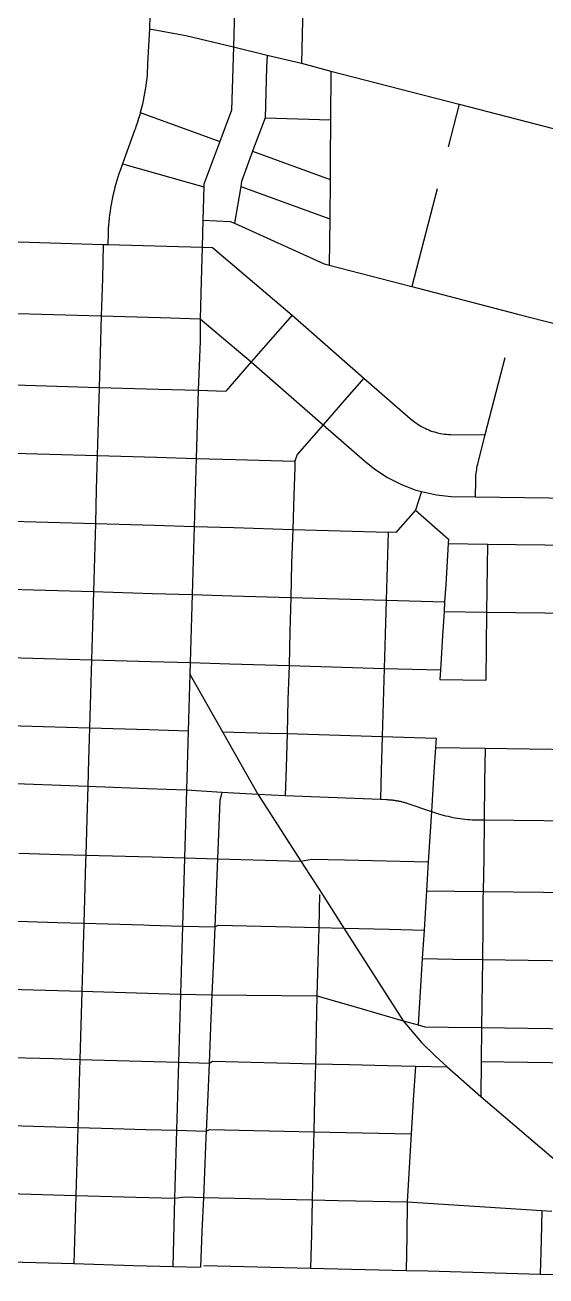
# Model space of a CAD drawing. Header units: inches. Extents: x 486459 to 494398, y 5455945 to 5462335.
# Drawn here: x 492416 to 493185, y 5455971 to 5457817 of the extents above; entities that cross this region are included whole.
import ezdxf

# ---------------------------------------------------------------- set-up
doc = ezdxf.new("R2010")
doc.units = ezdxf.units.IN
doc.header["$MEASUREMENT"] = 0
for name, color, linetype in [('Arterial', 10, 'Continuous'), ('Collector', 10, 'Continuous'), ('Residential', 10, 'Continuous'), ('Secondary', 10, 'Continuous')]:
    doc.layers.add(name, color=color, linetype=linetype)

msp = doc.modelspace()

# ---------------------------------------------------------------- linework, layer by layer
at = {"layer": 'Arterial', "color": 1, "lineweight": -3, "ltscale": 2}
for p, q in [((492731, 5458023.3, 4.1), (492723.7, 5457784.6, 4.7)), ((492723.7, 5457784.6, 4.7), (492773.3, 5457772.7, 4.5)), ((492773.3, 5457772.7, 4.5), (492824.3, 5457760.6, 4.5)), ((492824.3, 5457760.6, 4.5), (492867.6, 5457749.1, 4.2)), ((492867.6, 5457749.1, 4.2), (493056.6, 5457700.2, 4)), ((493056.6, 5457700.2, 4), (493210.9, 5457660.2, 4)), ((492680, 5457578.4, 4.6), (492678.8, 5457528.9, 4.8)), ((492678.6, 5457528.9, 2.8), (492677.6, 5457489, 5)), ((492677.6, 5457489, 5), (492676.1, 5457438.8, 5.1)), ((492676.1, 5457438.8, 5.1), (492674.5, 5457383.5, 6.9)), ((492387.9, 5457391.8, 6.1), (492528.7, 5457387.7, 6.1)), ((492528.7, 5457387.7, 6.1), (492616.2, 5457385.1, 6.4)), ((492616.2, 5457385.1, 6.4), (492674.5, 5457383.5, 6.9)), ((492674.5, 5457383.5, 6.9), (492750, 5457319.9, 9)), ((492750, 5457319.9, 9), (492855.9, 5457227.1, 13.4)), ((492671.5, 5457277.9, 12.1), (492668.6, 5457177.4, 18.1)), ((492668.6, 5457177.4, 18.1), (492665.7, 5457076.9, 24.2)), ((493080.4, 5457120.7), (493240.4, 5457118.7, 9.7)), ((492665.7, 5457076.9, 24.2), (492662.8, 5456976.4, 30)), ((492662.8, 5456976.4, 30), (492659.9, 5456875.9, 34.8)), ((492659.9, 5456875.9, 34.8), (492659.4, 5456858.8, 34.9)), ((492659.4, 5456858.8, 34.9), (492657.1, 5456775.4, 36.8)), ((492659.4, 5456858.8, 34.9), (492707.5, 5456773.9, 35.4)), ((492657.1, 5456775.4, 36.8), (492654.5, 5456688.2, 38.6)), ((492707.5, 5456773.9, 35.4), (492759.7, 5456682, 38.1)), ((492368.1, 5456698.8, 34.4), (492508.9, 5456693.6, 39.3)), ((492508.9, 5456693.6, 39.3), (492596.2, 5456690.3, 39.1)), ((492596.2, 5456690.3, 39.1), (492654.5, 5456688.2, 38.6)), ((492654.5, 5456688.2, 38.6), (492651.6, 5456587.8, 42.1)), ((492654.5, 5456688.2, 38.6), (492706.6, 5456685, 37.9)), ((492706.6, 5456685, 37.9), (492759.7, 5456682, 38.1)), ((492759.7, 5456682, 38.1), (492823.2, 5456582.9, 42.1)), ((492759.7, 5456682, 38.1), (492800.1, 5456679.6, 37.6)), ((492800.1, 5456679.6, 37.6), (492940.6, 5456674.2, 36.7)), ((493093.7, 5456644, 38.9), (493234.4, 5456642.1, 38.4)), ((492651.6, 5456587.8, 42.1), (492648.7, 5456487.2, 45.9)), ((492823.2, 5456582.9, 42.1), (492854.9, 5456533.5, 45.2)), ((492854.9, 5456533.5, 45.2), (492886.5, 5456484, 47.3)), ((492648.7, 5456487.2, 45.9), (492645.7, 5456386.7, 46.4)), ((492886.5, 5456484, 47.3), (492974.3, 5456347.3, 51.8)), ((492645.7, 5456386.7, 46.4), (492642.8, 5456286.2, 47.1)), ((492642.8, 5456286.2, 47.1), (492639.8, 5456185.8, 47.5)), ((493039.1, 5456279.5, 52.5), (493088.7, 5456235.4, 53.1)), ((493088.7, 5456235.4, 53.1), (493227.7, 5456116.7, 51.5)), ((492639.8, 5456185.8, 47.5), (492636.9, 5456085.3, 49.8)), ((492636.9, 5456085.3, 49.8), (492634.1, 5455984.6, 54.6))]:
    msp.add_line(p, q, dxfattribs=at)
for points in [[(492723.7, 5457784.6, 4.7), (492720.7, 5457691.2, 3.9), (492703.6, 5457645.2, 0)], [(492703.6, 5457645.2, 4.1), (492680.1, 5457582.2, 0), (492680, 5457578.4, 4.6)], [(492674.5, 5457383.5, 6.9), (492674.5, 5457350.2, 8.3), (492671.5, 5457277.9, 12.1)], [(492855.9, 5457227.1, 13.4), (492917, 5457173.7, 15.6), (492932.2, 5457161.4, 15.8)], [(492932.2, 5457161.4, 15.8), (492932.2, 5457161.3, 15.8), (492950.9, 5457149.2, 15.8), (492970.7, 5457139.1, 15.5), (492991.5, 5457131.1, 15.1), (493001.3, 5457128.5, 0)], [(493001.3, 5457128.5, 0), (493023.5, 5457123.7, 14.5), (493045.1, 5457121.1, 14.3), (493080.4, 5457120.7, 0)], [(492940.6, 5456674.2, 36.7), (492949.6, 5456673.8, 36.7), (492950.8, 5456673.8, 36.7), (492951.6, 5456673.7, 36.7), (492953.1, 5456673.6, 36.7), (492954.3, 5456673.5, 36.7), (492955.5, 5456673.4, 36.7), (492956.7, 5456673.3, 36.7), (492957.8, 5456673.2, 36.7), (492959, 5456673.1, 36.7), (492960.1, 5456672.9, 36.7), (492961.3, 5456672.8, 36.7), (492962.4, 5456672.6, 36.7), (492963.6, 5456672.4, 37), (492964.9, 5456672.2, 37.1), (492966, 5456672, 37.1), (492967.1, 5456671.8, 37.1), (492968.3, 5456671.6, 37.1), (492969.5, 5456671.3, 37.1), (492970.6, 5456671, 37.1), (492971.7, 5456670.8, 37.1), (492972.9, 5456670.5, 37.1), (492974, 5456670.2, 37.1), (492975.1, 5456669.9, 37.7), (492976.3, 5456669.6, 37.7), (492977.4, 5456669.2, 37.7), (492978.6, 5456668.9, 37.7), (492979.6, 5456668.6, 37.7), (493016, 5456656.4, 38.5)], [(493016, 5456656.4, 38.5), (493019.4, 5456655.2, 38.5), (493022.8, 5456654, 38.5), (493026.3, 5456652.9, 38.5), (493029.7, 5456651.9, 38.5), (493033.2, 5456650.9, 38.5), (493036.8, 5456650, 38.9), (493040.3, 5456649.1, 38.9), (493043.8, 5456648.3, 38.9), (493047.4, 5456647.6, 38.9), (493050.9, 5456646.9, 38.9), (493054.5, 5456646.3, 38.9), (493058.1, 5456645.8, 38.9), (493061.7, 5456645.3, 39.3), (493065.3, 5456644.9, 39.3), (493068.9, 5456644.5, 39.3), (493072.5, 5456644.2, 39.2), (493076.2, 5456644, 39.2), (493078, 5456643.9, 39.2), (493093.7, 5456644, 38.9)], [(492974.3, 5456347.3, 51.8), (493001.3, 5456315.5, 52.3), (493021.2, 5456295.5, 52.1), (493039.1, 5456279.5, 52.5)]]:
    msp.add_polyline3d(points, dxfattribs=at)
at = {"layer": 'Collector', "color": 14, "lineweight": -3, "true_color": 0xaa0000}
for p, q in [((492373.4, 5456884.2, 21.9), (492514.2, 5456880.2, 28.2)), ((492514.2, 5456880.2, 28.2), (492601.6, 5456877.6, 31.7)), ((492601.6, 5456877.6, 31.7), (492659.9, 5456875.9, 34.8))]:
    msp.add_line(p, q, dxfattribs=at)
at = {"layer": 'Residential', "color": 7, "lineweight": -3}
for p, q in [((492867.6, 5457749.1, 4.2), (492866.9, 5457677.3, 3.8)), ((492586.3, 5457687.7, 3.7), (492703.6, 5457645.2, 4.1)), ((493056.6, 5457700.2, 4), (493040.3, 5457637.2, 3.5)), ((492770.5, 5457680.2, 4), (492751.9, 5457630.7, 4.2)), ((492770.5, 5457680.2, 4), (492866.9, 5457677.3, 3.8)), ((492866.9, 5457677.3, 3.8), (492866.5, 5457618.5, 3.3)), ((492751.9, 5457630.7, 4.2), (492866.2, 5457589.2, 3.3)), ((492560.1, 5457612.2, 3.9), (492680, 5457578.4, 4.6)), ((492866.5, 5457618.5, 3.3), (492866.2, 5457589.2, 3.3)), ((492734.5, 5457578.6, 3.9), (492725.3, 5457524.4, 4.3)), ((492734.5, 5457578.6, 3.9), (492865.8, 5457531.1, 3.5)), ((492866.2, 5457589.2, 3.3), (492865.8, 5457531.1, 3.5)), ((493024.2, 5457575.4, 3.7), (492986.8, 5457430.9, 3.8)), ((492865.8, 5457531.1, 3.5), (492865.2, 5457462.4, 3.9)), ((492390.9, 5457497.4, 3.9), (492531.7, 5457493.3, 3.8)), ((492538.4, 5457493.1, 3.8), (492677.6, 5457489, 5)), ((492865.2, 5457462.4, 3.9), (492986.8, 5457430.9, 3.8)), ((492986.8, 5457430.9, 3.8), (493141.2, 5457390.9, 3.9)), ((492528.7, 5457387.7, 6.1), (492527.1, 5457332.5, 7.2)), ((492810.4, 5457388.7, 5.1), (492781.8, 5457356.2, 6.1)), ((492810.4, 5457388.7, 5.1), (492916.2, 5457295.9, 7.2)), ((493141.2, 5457390.9, 3.9), (493536.9, 5457288.4, 3.1)), ((492781.8, 5457356.2, 6.1), (492750, 5457319.9, 9)), ((492527.1, 5457332.5, 7.2), (492525.7, 5457282.2, 9)), ((492750, 5457319.9, 9), (492712.4, 5457276.7, 11.9)), ((493124.3, 5457325.7, 4.1), (493094.8, 5457212, 4.9)), ((492916.2, 5457295.9, 7.2), (492887.8, 5457263.5, 10.6)), ((492384.9, 5457286.3, 7.5), (492525.7, 5457282.2, 9)), ((492525.7, 5457282.2, 9), (492524.3, 5457231.9, 11.3)), ((492525.7, 5457282.2, 9), (492613.2, 5457279.6, 10.9)), ((492613.2, 5457279.6, 10.9), (492671.5, 5457277.9, 12.1)), ((492671.5, 5457277.9, 12.1), (492712.4, 5457276.7, 11.9)), ((492887.8, 5457263.5, 10.6), (492855.9, 5457227.1, 13.4)), ((492524.3, 5457231.9, 11.3), (492522.8, 5457181.7, 13.3)), ((492855.9, 5457227.1, 13.4), (492817.5, 5457183.2, 15.9)), ((492382.1, 5457185.8, 9.4), (492522.8, 5457181.7, 13.3)), ((492522.8, 5457181.7, 13.3), (492521.4, 5457131.4, 15.7)), ((492522.8, 5457181.7, 13.3), (492610.3, 5457179.1, 15.6)), ((492610.3, 5457179.1, 15.6), (492668.6, 5457177.4, 18.1)), ((492668.6, 5457177.4, 18.1), (492727, 5457175.7, 17.6)), ((492727, 5457175.7, 17.6), (492814.4, 5457173.1, 16.8)), ((492817.5, 5457183.2, 15.9), (492814.4, 5457173.1, 16.8)), ((492521.4, 5457131.4, 15.7), (492520, 5457081.2, 17.3)), ((492813, 5457122.9, 19.2), (492811.5, 5457072.6, 21.3)), ((493001.3, 5457128.5), (492992.2, 5457101.1, 17.2)), ((492379.2, 5457085.3, 11.1), (492520, 5457081.2, 17.3)), ((492520, 5457081.2, 17.3), (492518.5, 5457030.9, 20)), ((492520, 5457081.2, 17.3), (492607.4, 5457078.6, 22.1)), ((492607.4, 5457078.6, 22.1), (492665.7, 5457076.9, 24.2)), ((492665.7, 5457076.9, 24.2), (492724.1, 5457075.2, 23.3)), ((492724.1, 5457075.2, 23.3), (492811.5, 5457072.6, 21.3)), ((492811.5, 5457072.6, 21.3), (492809.4, 5457022.7, 23.7)), ((492811.5, 5457072.6, 21.3), (492952.1, 5457068.4, 21.2)), ((492952.1, 5457068.4, 21.2), (492950.6, 5457018.2, 25.3)), ((493040.7, 5457051.8, 20.4), (493036.9, 5456991.3, 25.8)), ((493040.7, 5457051.8, 20.4), (493098.4, 5457051, 19.8)), ((493098.4, 5457051, 19.8), (493097.2, 5456950.5, 29)), ((493098.4, 5457051, 19.8), (493239.1, 5457049.2, 17.9)), ((492518.5, 5457030.9, 20), (492517.1, 5456980.7, 22.8)), ((492809.4, 5457022.7, 23.7), (492808.6, 5456972.1, 26.8)), ((492950.6, 5457018.2, 25.3), (492949.2, 5456968, 27.7)), ((492376.3, 5456984.8, 16), (492517.1, 5456980.7, 22.8)), ((493036.9, 5456991.3, 25.8), (493035.3, 5456965.5, 27.9)), ((492517.1, 5456980.7, 22.8), (492515.6, 5456930.4, 25.5)), ((492517.1, 5456980.7, 22.8), (492604.5, 5456978.1, 27.7)), ((492604.5, 5456978.1, 27.7), (492662.8, 5456976.4, 30)), ((492662.8, 5456976.4, 30), (492721.2, 5456974.6, 29.5)), ((492721.2, 5456974.6, 29.5), (492808.6, 5456972.1, 26.8)), ((492808.6, 5456972.1, 26.8), (492807.1, 5456921.9, 28.6)), ((492808.6, 5456972.1, 26.8), (492949.2, 5456968, 27.7)), ((492949.2, 5456968, 27.7), (492947.7, 5456917.7, 30.1)), ((492949.2, 5456968, 27.7), (493035.3, 5456965.5, 27.9)), ((493035.3, 5456965.5, 27.9), (493034.5, 5456951.3, 28.3)), ((493034.5, 5456951.3, 28.3), (493032.1, 5456915.3, 30.3)), ((493034.5, 5456951.3, 28.3), (493097.2, 5456950.5, 29)), ((493097.2, 5456950.5, 29), (493096.7, 5456900.3, 31.2)), ((493097.2, 5456950.5, 29), (493237.9, 5456948.7, 29.4)), ((492515.6, 5456930.4, 25.5), (492514.2, 5456880.2, 28.2)), ((492807.1, 5456921.9, 28.6), (492805.7, 5456871.6, 29.8)), ((492947.7, 5456917.7, 30.1), (492946.3, 5456867.5, 32.1)), ((493032.1, 5456915.3, 30.3), (493029, 5456865.1, 33.5)), ((493096.7, 5456900.3, 31.2), (493096, 5456850, 34.9)), ((492514.2, 5456880.2, 28.2), (492512.7, 5456829.9, 30.8)), ((492659.9, 5456875.9, 34.8), (492718.3, 5456874.1, 32.6)), ((492718.3, 5456874.1, 32.6), (492805.7, 5456871.6, 29.8)), ((492805.7, 5456871.6, 29.8), (492804.2, 5456821.4, 32.2)), ((492805.7, 5456871.6, 29.8), (492946.3, 5456867.5, 32.1)), ((492946.3, 5456867.5, 32.1), (492944.8, 5456817.2, 33.6)), ((492946.3, 5456867.5, 32.1), (493029, 5456865.1, 33.5)), ((492512.7, 5456829.9, 30.8), (492511.3, 5456779.6, 35)), ((492804.2, 5456821.4, 32.2), (492802.8, 5456771.1, 33.7)), ((492944.8, 5456817.2, 33.6), (492943.4, 5456767, 35.1)), ((492370.6, 5456783.7, 27.9), (492511.3, 5456779.6, 35)), ((492511.3, 5456779.6, 35), (492510, 5456732.4, 37.1)), ((492511.3, 5456779.6, 35), (492598.7, 5456777.1, 36.4)), ((492598.7, 5456777.1, 36.4), (492657.1, 5456775.4, 36.8)), ((492707.5, 5456773.9, 35.4), (492775.8, 5456771.9, 33.6)), ((492775.8, 5456771.9, 33.6), (492802.8, 5456771.1, 33.7)), ((492802.8, 5456771.1, 33.7), (492801.3, 5456720.9, 35.6)), ((492802.8, 5456771.1, 33.7), (492943.4, 5456767, 35.1)), ((492943.4, 5456767, 35.1), (492941.8, 5456716.7, 36)), ((493021.8, 5456750.5, 36.2), (493019.6, 5456714.3, 37.3)), ((493021.8, 5456750.5, 36.2), (493094.9, 5456749.5, 37.3)), ((493094.9, 5456749.5, 37.3), (493094.3, 5456699.3, 38)), ((493094.9, 5456749.5, 37.3), (493235.6, 5456747.7, 36.7)), ((492510, 5456732.4, 37.1), (492508.9, 5456693.6, 39.3)), ((492801.3, 5456720.9, 35.6), (492800.1, 5456679.6, 37.6)), ((492941.8, 5456716.7, 36), (492940.6, 5456674.2, 36.7)), ((493019.6, 5456714.3, 37.3), (493016, 5456656.4, 38.5)), ((492508.9, 5456693.6, 39.3), (492507.4, 5456645.2, 40.9)), ((493094.3, 5456699.3, 38), (493093.7, 5456644, 38.9)), ((493016, 5456656.4, 38.5), (493011.7, 5456588.9, 40.3)), ((492507.4, 5456645.2, 40.9), (492505.8, 5456591.9, 43.1)), ((493093.7, 5456644, 38.9), (493093, 5456587.8, 40.5)), ((492406.9, 5456594.8, 42.9), (492467.9, 5456593, 43)), ((492467.9, 5456593, 43), (492505.8, 5456591.9, 43.1)), ((492505.8, 5456591.9, 43.1), (492603.6, 5456589.1, 42.9)), ((492603.6, 5456589.1, 42.9), (492651.6, 5456587.8, 42.1)), ((492651.6, 5456587.8, 42.1), (492700.4, 5456586.4, 41.8)), ((492700.4, 5456586.4, 41.8), (492698.2, 5456537.5, 44.5)), ((492700.4, 5456586.4, 41.8), (492823.2, 5456582.9, 42.1)), ((492887.8, 5456584.7, 41.3), (493011.2, 5456581.7, 41.1)), ((493011.2, 5456581.7, 41.1), (493008.6, 5456539.3, 43.2)), ((493011.7, 5456588.9, 40.3), (493011.2, 5456581.7, 41.1)), ((493093, 5456587.8, 40.5), (493092.4, 5456538.2, 41.9)), ((493008.6, 5456539.3, 43.2), (493008.1, 5456531.5, 43.4)), ((493008.6, 5456539.3, 43.2), (493092.4, 5456538.2, 41.9)), ((492698.2, 5456537.5, 44.5), (492696.1, 5456485.8, 45.9)), ((492850.8, 5456533.6, 44.9), (492849.5, 5456485.1, 48)), ((493008.1, 5456531.5, 43.4), (493005.4, 5456489.2, 45.4)), ((493092.4, 5456538.2, 41.9), (493233.1, 5456536.5, 39.6)), ((492362.2, 5456495.6, 49.3), (492464.2, 5456492.6, 48.8)), ((492464.2, 5456492.6, 48.8), (492502.9, 5456491.4, 48.3)), ((492502.9, 5456491.4, 48.3), (492501.4, 5456441.2, 50.5)), ((492502.9, 5456491.4, 48.3), (492591.4, 5456488.8, 45.6)), ((492591.4, 5456488.8, 45.6), (492600.1, 5456488.6, 45.6)), ((492600.1, 5456488.6, 45.6), (492648.7, 5456487.2, 45.9)), ((492648.7, 5456487.2, 45.9), (492696.1, 5456485.8, 45.9)), ((492696.1, 5456485.8, 45.9), (492694.2, 5456438.4, 47.8)), ((492849.5, 5456485.1, 48), (492848.2, 5456434.8, 50)), ((492849.5, 5456485.1, 48), (492886.5, 5456484, 47.3)), ((492886.5, 5456484, 47.3), (492953.3, 5456482.5, 46.8)), ((493005.4, 5456489.2, 45.4), (493004.9, 5456481.3, 46)), ((493091.7, 5456488, 44.5), (493091.1, 5456437.9, 47.3)), ((492953.3, 5456482.5, 46.8), (493004.9, 5456481.3, 46)), ((493004.9, 5456481.3, 46), (493002.3, 5456439.1, 48.2)), ((492501.4, 5456441.2, 50.5), (492499.9, 5456390.9, 52.1)), ((492694.2, 5456438.4, 47.8), (492692, 5456385.7, 47.7)), ((492848.2, 5456434.8, 50), (492847, 5456384, 52.2)), ((493002.3, 5456439.1, 48.2), (492996.1, 5456341.3, 51.6)), ((493002.3, 5456439.1, 48.2), (493047.3, 5456438.5, 47.6)), ((493047.3, 5456438.5, 47.6), (493091.1, 5456437.9, 47.3)), ((493091.1, 5456437.9, 47.3), (493089.9, 5456337.5, 50.9)), ((493091.1, 5456437.9, 47.3), (493232, 5456435.9, 42.5)), ((492499.9, 5456390.9, 52.1), (492497, 5456290.4, 52.2)), ((492847, 5456384, 52.2), (492845.9, 5456334.3, 51.9)), ((492690, 5456337.9, 48), (492687.8, 5456284.8, 47.4)), ((493089.9, 5456337.5, 50.9), (493089.3, 5456287.2, 51.9)), ((492845.9, 5456334.3, 51.9), (492844.7, 5456284, 51.5)), ((492356.2, 5456294.4, 54.4), (492458.6, 5456291.5, 53.6)), ((492458.6, 5456291.5, 53.6), (492497, 5456290.4, 52.2)), ((492497, 5456290.4, 52.2), (492494.1, 5456189.9, 53.5)), ((492497, 5456290.4, 52.2), (492642.8, 5456286.2, 47.1)), ((492642.8, 5456286.2, 47.1), (492687.8, 5456284.8, 47.4)), ((492687.8, 5456284.8, 47.4), (492685.8, 5456237.4, 47)), ((492844.7, 5456284, 51.5), (492843.5, 5456233.8, 49.6)), ((492844.7, 5456284, 51.5), (492894.9, 5456282.8, 51.8)), ((492894.9, 5456282.8, 51.8), (492950.8, 5456281.5, 52.1)), ((492950.8, 5456281.5, 52.1), (492992.2, 5456280.5, 52.4)), ((492992.2, 5456280.5, 52.4), (492989.1, 5456230.4, 51.7)), ((492992.2, 5456280.5, 52.4), (493039.1, 5456279.5, 52.5)), ((493089.3, 5456287.2, 51.9), (493088.7, 5456235.4, 53.1)), ((493089.3, 5456287.2, 51.9), (493230, 5456285.3, 45.9)), ((492685.8, 5456237.4, 47), (492683.5, 5456184.4, 47.2)), ((492843.5, 5456233.8, 49.6), (492842.3, 5456183.6, 48.4)), ((492989.1, 5456230.4, 51.7), (492986, 5456180.3, 50)), ((492395.3, 5456192.7, 53.7), (492494.1, 5456189.9, 53.5)), ((492494.1, 5456189.9, 53.5), (492491.2, 5456089.5, 54.4)), ((492494.1, 5456189.9, 53.5), (492546.3, 5456188.4, 51.4)), ((492546.3, 5456188.4, 51.4), (492594.6, 5456187.1, 48.8)), ((492594.6, 5456187.1, 48.8), (492639.8, 5456185.8, 47.5)), ((492639.8, 5456185.8, 47.5), (492683.5, 5456184.4, 47.2)), ((492842.3, 5456183.6, 48.4), (492841.1, 5456133.4, 47.3)), ((492842.3, 5456183.6, 48.4), (492986, 5456180.3, 50)), ((492986, 5456180.3, 50), (492982.8, 5456130.2, 48.5)), ((492681.7, 5456136.9, 46.8), (492679.4, 5456086.7, 48.9)), ((492841.1, 5456133.4, 47.3), (492839.9, 5456083.1, 46.5)), ((492982.8, 5456130.2, 48.5), (492979.8, 5456080.1, 46.5)), ((492350.2, 5456093.5, 52.2), (492491.2, 5456089.5, 54.4)), ((492491.2, 5456089.5, 54.4), (492489.8, 5456039.2, 54.8)), ((492491.2, 5456089.5, 54.4), (492579.7, 5456086.9, 51.6)), ((492579.7, 5456086.9, 51.6), (492636.9, 5456085.3, 49.8)), ((492679.4, 5456086.7, 48.9), (492677.3, 5456036.4, 51.7)), ((492679.4, 5456086.7, 48.9), (492839.9, 5456083.1, 46.5)), ((492839.9, 5456083.1, 46.5), (492838.8, 5456032.7, 48)), ((492839.9, 5456083.1, 46.5), (492878.2, 5456082.3, 46.4)), ((492878.2, 5456082.3, 46.4), (492979.8, 5456080.1, 46.5)), ((492979.8, 5456080.1, 46.5), (492979.7, 5456029.3, 45.8)), ((492979.8, 5456080.1, 46.5), (493178.9, 5456067.2, 49)), ((493178.9, 5456067.2, 49), (493177.7, 5456023.6, 47.8)), ((493178.9, 5456067.2, 49), (493193.6, 5456066.3, 49.3)), ((492489.8, 5456039.2, 54.8), (492488.2, 5455988.9, 55.1)), ((492677.3, 5456036.4, 51.7), (492675.1, 5455983.5, 54.3)), ((492838.8, 5456032.7, 48), (492837.5, 5455982.2, 49.7)), ((492979.7, 5456029.3, 45.8), (492978.4, 5455978.7, 45.7)), ((493177.7, 5456023.6, 47.8), (493176.4, 5455973.5, 47.1))]:
    msp.add_line(p, q, dxfattribs=at)
for points in [[(492830.3, 5457982.4, 4.5), (492825.6, 5457823.5, 4.5), (492824.3, 5457760.6, 4.5)], [(492600.1, 5457811.4, 3.9), (492653.3, 5457801.3, 4), (492723.7, 5457784.6, 4.7)], [(492773.3, 5457772.7, 4.5), (492772.3, 5457754.3, 4.2), (492770.5, 5457680.2, 4)], [(492751.9, 5457630.7, 4.2), (492735.8, 5457586.2, 4), (492734.5, 5457578.6, 3.9)], [(492678.6, 5457528.9, 2.8), (492718.8, 5457527, 4.4), (492725.3, 5457524.4, 4.3)], [(492725.3, 5457524.4, 4.3), (492857.5, 5457464.4, 3.9), (492865.2, 5457462.4, 3.9)], [(492531.7, 5457493.3, 3.8), (492531.7, 5457493.3, 3.8), (492538.4, 5457493.1, 3.8)], [(492677.6, 5457489, 5), (492692.6, 5457488.6, 4.7), (492810.4, 5457388.7, 5.1)], [(492916.2, 5457295.9, 7.2), (492984.6, 5457236.4, 0), (492986.8, 5457234.5, 0), (492989.1, 5457232.7, 0), (492991.5, 5457230.9, 0), (492993.9, 5457229.2, 0), (492996.3, 5457227.6, 0), (492998.8, 5457226, 0), (493001.3, 5457224.6, 0), (493003.9, 5457223.2, 0), (493006.5, 5457221.8, 0), (493009.1, 5457220.6, 0), (493011.8, 5457219.4, 0), (493014.5, 5457218.3, 0), (493017.4, 5457217.3, 0), (493020.3, 5457216.4, 0), (493023.3, 5457215.5, 0), (493026.2, 5457214.8, 0), (493029.2, 5457214.2, 0), (493032.2, 5457213.6, 0), (493035.3, 5457213.2, 0), (493038.3, 5457212.9, 0), (493041.4, 5457212.7, 0), (493044.4, 5457212.6, 0), (493094.8, 5457212, 0)], [(493094.8, 5457212, 0), (493084.2, 5457171.2, 0), (493083.6, 5457168.6, 0), (493083, 5457166, 0), (493082.5, 5457163.4, 0), (493082.1, 5457160.8, 0), (493081.7, 5457158.2, 0), (493081.4, 5457155.5, 0), (493081.1, 5457152.9, 0), (493080.9, 5457150.2, 0), (493080.8, 5457147.6, 0), (493080.7, 5457144.9, 0), (493080.4, 5457120.7, 0)], [(492814.4, 5457173.1, 16.8), (492814.4, 5457164.1, 16.8), (492813, 5457122.9, 19.2)], [(492992.2, 5457101.1, 17.2), (492963.3, 5457068.1, 22.3), (492952.1, 5457068.4, 21.2)], [(492992.2, 5457101.1, 17.2), (493041.1, 5457058.3, 19.5), (493040.7, 5457051.8, 20.4)], [(493029, 5456865.1, 33.5), (493028.1, 5456851, 34.6), (493096, 5456850, 34.9)], [(492943.4, 5456767, 35.1), (493022.7, 5456764.6, 36.1), (493021.8, 5456750.5, 36.2)], [(492706.6, 5456685, 37.9), (492703.8, 5456672.4, 38.1), (492700.4, 5456586.4, 41.8)], [(492505.8, 5456591.9, 43.1), (492505.4, 5456581.3, 43.7), (492502.9, 5456491.4, 48.3)], [(492823.2, 5456582.9, 42.1), (492839.3, 5456585.9, 41.9), (492887.8, 5456584.7, 41.3)], [(493092.4, 5456538.2, 41.9), (493091.7, 5456528.1, 42.1), (493091.7, 5456488, 44.5)], [(492696.1, 5456485.8, 45.9), (492701.1, 5456488.6, 46.1), (492849.5, 5456485.1, 48)], [(492692, 5456385.7, 47.7), (492691.1, 5456374, 47.6), (492690, 5456337.9, 48)], [(492687.8, 5456284.8, 47.4), (492692.8, 5456287.5, 47.4), (492844.7, 5456284, 51.5)], [(492683.5, 5456184.4, 47.2), (492683.1, 5456174.9, 46.9), (492681.7, 5456136.9, 46.8)], [(492683.5, 5456184.4, 47.2), (492688.6, 5456187, 47.3), (492842.3, 5456183.6, 48.4)], [(492636.9, 5456085.3, 49.8), (492652.1, 5456087.3, 49.6), (492679.4, 5456086.7, 48.9)]]:
    msp.add_polyline3d(points, dxfattribs=at)
at = {"layer": 'Secondary', "color": 1, "lineweight": -3}
for p, q in [((492531.7, 5457493.3, 3.8), (492530.3, 5457443, 4.7)), ((492530.3, 5457443, 4.7), (492528.7, 5457387.7, 6.1)), ((492359.2, 5456395.1, 52.1), (492499.9, 5456390.9, 52.1)), ((492499.9, 5456390.9, 52.1), (492645.7, 5456386.7, 46.4)), ((492645.7, 5456386.7, 46.4), (492692, 5456385.7, 47.7)), ((492692, 5456385.7, 47.7), (492847, 5456384, 52.2)), ((492847, 5456384, 52.2), (492893.6, 5456370.7, 51.8)), ((492893.6, 5456370.7, 51.8), (492974.3, 5456347.3, 51.8)), ((492974.3, 5456347.3, 51.8), (492996.1, 5456341.3, 51.6)), ((493040.9, 5456337.9, 51.4), (493089.9, 5456337.5, 50.9)), ((493089.9, 5456337.5, 50.9), (493230.7, 5456335.5, 45.3)), ((492365.4, 5455992.4, 54.7), (492488.2, 5455988.9, 55.1)), ((492488.2, 5455988.9, 55.1), (492576.5, 5455986.3, 54.6)), ((492576.5, 5455986.3, 54.6), (492634.1, 5455984.6, 54.6)), ((492634.1, 5455984.6, 54.6), (492675.1, 5455983.5, 54.3)), ((492837.5, 5455982.2, 49.7), (492978.4, 5455978.7, 45.7)), ((492978.4, 5455978.7, 45.7), (493010.5, 5455978.1, 45.8)), ((493010.5, 5455978.1, 45.8), (493176.4, 5455973.5, 47.1)), ((493176.4, 5455973.5, 47.1), (493288.6, 5455970.7, 46.7))]:
    msp.add_line(p, q, dxfattribs=at)
for points in [[(492586.3, 5458026.9, 3.9), (492594.8, 5457971, 3.7), (492601.7, 5457924, 3.9), (492601.7, 5457890.8, 3.6), (492600.1, 5457811.4, 3.9)], [(492600.1, 5457811.4, 3.9), (492597.1, 5457760.1, 4.3), (492596.9, 5457754.6, 4.3), (492596.6, 5457749.1, 4.1), (492596.2, 5457743.6, 4.1), (492595.7, 5457738.2, 4.1), (492595.1, 5457732.7, 4.2), (492594.4, 5457727.2, 4.2), (492593.6, 5457721.8, 4.2), (492592.7, 5457716.3, 4.2), (492591.7, 5457710.9, 4.2), (492590.6, 5457705.5, 4.2), (492589.4, 5457700.1, 3.9), (492588.2, 5457694.8, 3.9), (492586.3, 5457687.7, 3.7)], [(492586.3, 5457687.7, 3.7), (492585.4, 5457684.1, 3.7), (492583.8, 5457678.8, 3.7), (492582.2, 5457673.6, 3.7), (492580.4, 5457668.3, 3.7), (492578.6, 5457663.1, 3.7), (492577.9, 5457661.2, 3.7), (492560.1, 5457612.2, 3.9)], [(492560.1, 5457612.2, 3.9), (492556.5, 5457602.4, 4), (492554.8, 5457597.5, 4), (492553.2, 5457592.6, 4), (492551.6, 5457587.6, 4.1), (492550.2, 5457582.7, 4.1), (492548.8, 5457577.6, 4.2), (492547.5, 5457572.6, 4.2), (492546.3, 5457567.6, 4.2), (492545.2, 5457562.5, 4.2), (492544.1, 5457557.4, 4.2), (492543.2, 5457552.3, 4.2), (492542.3, 5457547.2, 4.2), (492541.6, 5457542.1, 4.1), (492540.9, 5457536.9, 4.1), (492540.3, 5457531.8, 3.9), (492539.8, 5457526.6, 3.9), (492539.4, 5457521.4, 3.9), (492539.1, 5457516.2, 3.8), (492538.9, 5457511.1, 3.8), (492538.8, 5457508.6, 3.8), (492538.4, 5457493.1, 3.8)], [(492996.1, 5456341.3, 51.6), (493005.9, 5456338.6, 51.4), (493040.9, 5456337.9, 51.4)], [(492680.2, 5455986, 54.2), (492680.3, 5455986, 54.2), (492837.5, 5455982.2, 49.7)]]:
    msp.add_polyline3d(points, dxfattribs=at)

doc.saveas('drawing.dxf')
